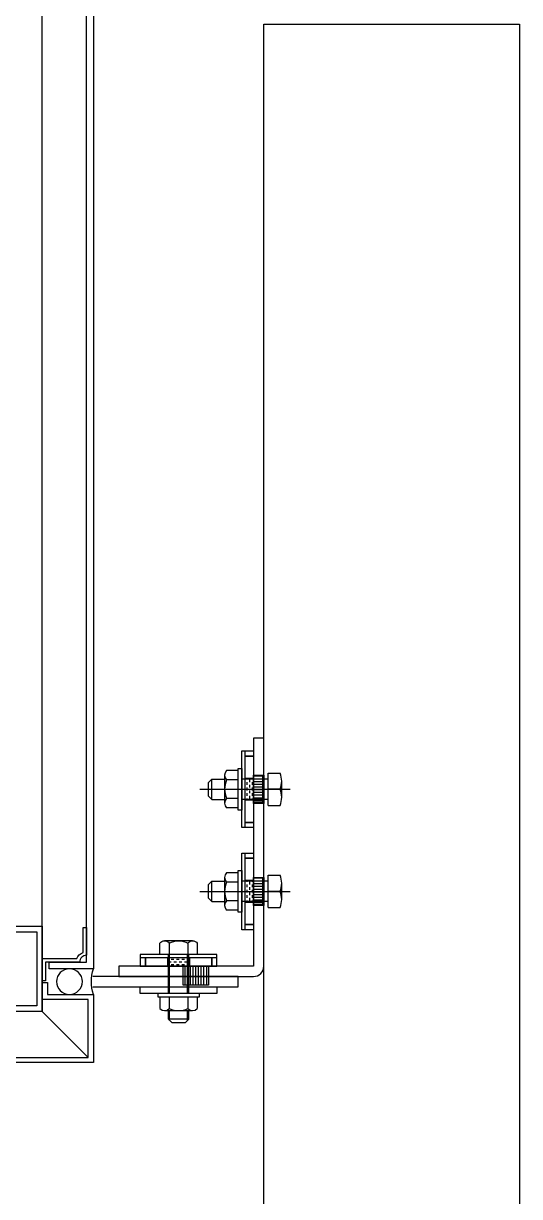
# Model space of a CAD drawing. Header units: millimetres. Extents: x 19868 to 801382, y -4805 to 85279.
# Drawn here: x 580197 to 580488, y 50420 to 51109 of the extents above; entities that cross this region are included whole.
import ezdxf

# ---------------------------------------------------------------- set-up
doc = ezdxf.new("R2010")
doc.units = ezdxf.units.MM
doc.header["$LTSCALE"] = 250
doc.linetypes.add('HID', pattern=[2.8, 1.8, -1])
doc.linetypes.add('HIDDEN', pattern=[9.525, 6.35, -3.175])
for name, color, linetype in [('-입면선1', 2, 'Continuous'), ('0-Sheet', 7, 'Continuous'), ('4', 4, 'Continuous'), ('A-ELE-4', 4, 'Continuous'), ('A-ETC-8', 8, 'Continuous'), ('A-FIN', 6, 'Continuous'), ('fastener', 1, 'Continuous'), ('S-TEEL', 4, 'Continuous')]:
    doc.layers.add(name, color=color, linetype=linetype)

# ---------------------------------------------------------------- blocks, each defined once
blk = doc.blocks.new('A$C632c858f')
at = {"layer": 'A-ETC-8'}
blk.add_arc((-2.84, 0), 24.04, 341.82483, 18.17517, dxfattribs=at)
blk.add_ellipse((34.03, 0), major_axis=(7.59, 0), ratio=0.987937, dxfattribs=at)
blk = doc.blocks.new('A$Cae507117')
at = {"layer": 'A-ETC-8'}
for points in [[(-50, 0), (-50, -50), (0, -50), (0, 0)], [(-46.8, -3.2), (-46.8, -46.8), (-3.2, -46.8), (-3.2, -3.2)]]:
    blk.add_lwpolyline(points, close=True, dxfattribs=at)
blk = doc.blocks.new('A$C7dfb73f4')
at = {"layer": '-입면선1', "linetype": 'HIDDEN', "ltscale": 0.005}
h = blk.add_hatch(dxfattribs=at)
h.set_pattern_fill('DASH', color=1, scale=0.5, angle=90)
h.set_pattern_definition([(90, (10330.2108, -2366.9048), (-1.5875, 1.5875), [1.5875, -1.5875])])
h.paths.add_polyline_path([(97, 96), (92, 96), (92, 109), (97, 109)])
h = blk.add_hatch(dxfattribs=at)
h.set_pattern_fill('DASH', color=1, scale=0.5, angle=90)
h.set_pattern_definition([(90, (10330.2108, -2426.9048), (-1.5875, 1.5875), [1.5875, -1.5875])])
h.paths.add_polyline_path([(97, 36), (92, 36), (92, 49), (97, 49)])
at = {"layer": '4', "linetype": 'HID', "lineweight": 25, "transparency": 33554687}
h = blk.add_hatch(dxfattribs=at)
h.set_pattern_fill('LINE', color=1, scale=0.5, angle=180)
h.set_pattern_definition([(0, (6095.9783, -1582.2153), (0, 1.5875), [])])
h.paths.add_polyline_path([(97, 94.81), (102.5, 94.81), (102.5, 110.19), (97, 110.19)])
h = blk.add_hatch(dxfattribs=at)
h.set_pattern_fill('LINE', color=1, scale=0.5, angle=180)
h.set_pattern_definition([(0, (6095.9783, -1642.2153), (0, 1.5875), [])])
h.paths.add_polyline_path([(97, 34.81), (102.5, 34.81), (102.5, 50.19), (97, 50.19)])
at = {"layer": '4', "linetype": 'HIDDEN', "ltscale": 0.005}
h = blk.add_hatch(dxfattribs=at)
h.set_pattern_fill('DASH', color=1, scale=0.5)
h.set_pattern_definition([(360, (7420.1095, -832.5626), (1.5875, 1.5875), [1.5875, -1.5875])])
h.paths.add_polyline_path([(59.5, -1.5), (59.5, 3.5), (46.5, 3.5), (46.5, -1.5)])
at = {"layer": '4', "linetype": 'HID', "lineweight": 25, "transparency": 33554687}
h = blk.add_hatch(dxfattribs=at)
h.set_pattern_fill('LINE', color=1, scale=0.5, angle=270)
h.set_pattern_definition([(270, (12227.3303, -389.5771), (1.5875, -7e-16), [])])
h.paths.add_polyline_path([(55.59, -1.5), (70.59, -1.5), (70.59, -12.5), (55.59, -12.5)])
at = {"layer": '-입면선1', "color": 1, "linetype": 'HIDDEN', "ltscale": 0.005, "elevation": 0}
for points in [[(92, 109), (97, 109), (97, 96), (92, 96)], [(92, 49), (97, 49), (97, 36), (92, 36)]]:
    blk.add_lwpolyline(points, close=True, dxfattribs=at)
at = {"layer": '4', "elevation": 0}
blk.add_lwpolyline([(103, -1.5), (103, 132.5), (97, 132.5), (97, -1.5), (18, -1.5), (18, -7.5), (97, -7.5, 0.414214)], format="xyb", close=True, dxfattribs=at)
for points in [[(92, 80), (90, 80), (90, 125), (92, 125), (97, 125), (97, 80), (92, 80), (92, 83), (97, 83), (92, 83), (92, 122), (97, 122), (92, 122), (92, 125)], [(92, 20), (90, 20), (90, 65), (92, 65), (97, 65), (97, 20), (92, 20), (92, 23), (97, 23), (92, 23), (92, 62), (97, 62), (92, 62), (92, 65)], [(75.5, 3.5), (75.5, 5.5), (30.5, 5.5), (30.5, 3.5), (30.5, -1.5), (75.5, -1.5), (75.5, 3.5), (72.5, 3.5), (72.5, -1.5), (72.5, 3.5), (33.5, 3.5), (33.5, -1.5), (33.5, 3.5), (30.5, 3.5)], [(2.63, -13.5), (88, -13.5), (88, -7.5), (2.63, -7.5)]]:
    blk.add_lwpolyline(points, dxfattribs=at)
at = {"layer": '4', "color": 8, "linetype": 'HID', "lineweight": 25, "elevation": 0}
for points in [[(97, 110.69), (103, 110.69), (103, 94.2), (97, 94.2)], [(97, 50.69), (103, 50.69), (103, 34.2), (97, 34.2)]]:
    blk.add_lwpolyline(points, close=True, dxfattribs=at)
at = {"layer": '4', "color": 1, "linetype": 'HID', "lineweight": 25, "elevation": 0}
for points in [[(97, 94.81), (102.5, 94.81), (102.5, 110.19), (97, 110.19)], [(97, 34.81), (102.5, 34.81), (102.5, 50.19), (97, 50.19)], [(55.59, -1.5), (70.59, -1.5), (70.59, -12.5), (55.59, -12.5)]]:
    blk.add_lwpolyline(points, close=True, dxfattribs=at)
at = {"layer": '4', "color": 1, "linetype": 'HIDDEN', "ltscale": 0.005, "elevation": 0}
blk.add_lwpolyline([(46.5, 3.5), (46.5, -1.5), (59.5, -1.5), (59.5, 3.5)], close=True, dxfattribs=at)
at = {"layer": 'fastener'}
for p, q in [((80, 110.72, 0), (80, 94.28, 0)), ((88, 113.45, 0), (81.13, 113.45, 0)), ((105.5, 112, 0), (112.5, 112, 0)), ((105.5, 93, 0), (105.5, 112, 0)), ((72.54, 108.5, 0), (70.54, 106.5, 0)), ((70.54, 98.5, 0), (70.54, 106.5, 0)), ((72.54, 96.5, 0), (72.54, 108.5, 0)), ((72.54, 108.5, 0), (80, 108.5, 0)), ((88, 107.98, 0), (81.13, 107.98, 0)), ((105.5, 108.5, 0), (90, 108.5, 0)), ((113.5, 98.25, 0), (113.5, 106.75, 0)), ((65.54, 102.5, 0), (118.5, 102.5, 0)), ((72.54, 96.5, 0), (70.54, 98.5, 0)), ((72.54, 96.5, 0), (80, 96.5, 0)), ((88, 97.02, 0), (81.13, 97.02, 0)), ((105.5, 96.5, 0), (90, 96.5, 0)), ((112.5, 102.5, 0), (105.5, 102.5, 0)), ((88, 91.55, 0), (81.13, 91.55, 0)), ((105.5, 93, 0), (112.5, 93, 0)), ((72.54, 48.5, 0), (70.54, 46.5, 0)), ((72.54, 36.5, 0), (72.54, 48.5, 0)), ((72.54, 48.5, 0), (80, 48.5, 0)), ((80, 50.72, 0), (80, 34.28, 0)), ((88, 53.45, 0), (81.13, 53.45, 0)), ((105.5, 48.5, 0), (90, 48.5, 0)), ((105.5, 52, 0), (112.5, 52, 0)), ((105.5, 33, 0), (105.5, 52, 0)), ((65.54, 42.5, 0), (118.5, 42.5, 0)), ((70.54, 38.5, 0), (70.54, 46.5, 0)), ((88, 47.98, 0), (81.13, 47.98, 0)), ((112.5, 42.5, 0), (105.5, 42.5, 0)), ((113.5, 38.25, 0), (113.5, 46.75, 0)), ((72.54, 36.5, 0), (70.54, 38.5, 0)), ((72.54, 36.5, 0), (80, 36.5, 0)), ((88, 37.02, 0), (81.13, 37.02, 0)), ((105.5, 36.5, 0), (90, 36.5, 0)), ((88, 31.55, 0), (81.13, 31.55, 0)), ((105.5, 33, 0), (112.5, 33, 0)), ((61.21, 13.5, 0), (44.79, 13.5, 0)), ((47.52, 12, 0), (47.52, 5.5, 0)), ((58.47, 12, 0), (58.47, 5.5, 0)), ((47, -17.5, 0), (47, 5.5, 0)), ((47.75, -17.5, 0), (47.75, 5.5, 0)), ((58.25, -17.5, 0), (58.25, 5.5, 0)), ((59, -17.5, 0), (59, 5.5, 0)), ((42.05, -19.5, 0), (42.05, -26.37, 0)), ((47.52, -19.5, 0), (47.52, -26.37, 0)), ((58.48, -19.5, 0), (58.48, -26.37, 0)), ((63.95, -19.5, 0), (63.95, -26.37, 0)), ((44.78, -27.5, 0), (61.22, -27.5, 0)), ((47, -32.5, 0), (47, -27.5, 0)), ((47.75, -33.25, 0), (47.75, -27.5, 0)), ((58.25, -33.25, 0), (58.25, -27.5, 0)), ((59, -32.5, 0), (59, -27.5, 0)), ((59, -32.5, 0), (47, -32.5, 0)), ((47, -32.5, 0), (49, -34.5, 0)), ((59, -32.5, 0), (57, -34.5, 0)), ((49, -34.5, 0), (57, -34.5, 0))]:
    blk.add_line(p, q, dxfattribs=at)
at = {"layer": 'fastener', "elevation": 0}
for points in [[(90, 90.25), (88, 90.25), (88, 114.75), (90, 114.75), (90, 90.25)], [(90, 30.25), (88, 30.25), (88, 54.75), (90, 54.75), (90, 30.25)]]:
    blk.add_lwpolyline(points, dxfattribs=at)
blk.add_lwpolyline([(42.05, 5.5), (42.05, 12, -0.547945), (47.52, 12, -0.273973), (58.47, 12, -0.547945), (63.95, 12), (63.95, 5.5)], format="xyb", close=True, dxfattribs=at)
blk.add_lwpolyline([(40.75, -17.5), (40.75, -19.5), (65.25, -19.5), (65.25, -17.5)], close=True, dxfattribs=at)
at = {"layer": 'fastener'}
for centre, radius, start, end in [((83.88, 110.72, 0), 3.88, 135.21641, 224.78359), ((101.72, 107.25, 0), 11.78, 336.22268, 23.77732), ((93.92, 102.5, 0), 13.92, 156.80081, 203.19919), ((83.88, 94.28, 0), 3.88, 135.21641, 224.78359), ((101.72, 97.75, 0), 11.78, 336.22268, 23.77732), ((83.88, 50.72, 0), 3.88, 135.21641, 224.78359), ((101.72, 47.25, 0), 11.78, 336.22268, 23.77732), ((93.92, 42.5, 0), 13.92, 156.80081, 203.19919), ((101.72, 37.75, 0), 11.78, 336.22268, 23.77732), ((83.88, 34.28, 0), 3.88, 135.21641, 224.78359), ((44.78, -23.62, 0), 3.88, 225.21641, 314.78359), ((53, -13.58, 0), 13.92, 246.80081, 293.19919), ((61.22, -23.62, 0), 3.88, 225.21641, 314.78359)]:
    blk.add_arc(centre, radius, start, end, dxfattribs=at)
at = {"layer": 'S-TEEL', "elevation": 0}
blk.add_lwpolyline([(75.5, -17.5), (30.5, -17.5), (30.5, -13.5), (75.5, -13.5)], close=True, dxfattribs=at)

msp = doc.modelspace()

# ---------------------------------------------------------------- linework, layer by layer
at = {"layer": '0-Sheet'}
msp.add_lwpolyline([(580061.21, 50501.93), (580235.21, 50501.93), (580235.21, 50535.93), (580208.21, 50535.93), (580208.21, 50545.93), (580211.21, 50545.93), (580211.21, 50538.93), (580238.21, 50538.93), (580238.21, 50498.93), (580061.2, 50498.93)], dxfattribs=at)
at = {"layer": 'A-ELE-4'}
msp.add_lwpolyline([(580338.21, 51108.93), (580488.21, 51108.93), (580488.21, 43688.93), (580338.21, 43688.93)], close=True, dxfattribs=at)
at = {"layer": 'A-ETC-8'}
for p, q in [((580208.21, 50528.93), (580208.21, 51178.93)), ((580208.21, 50535.93), (580208.21, 50528.93)), ((580208.21, 50528.93), (580235.21, 50501.93))]:
    msp.add_line(p, q, dxfattribs=at)
msp.add_lwpolyline([(580230.21, 50557.93), (580210.21, 50557.93), (580210.21, 50546.93), (580208.21, 50546.93), (580208.21, 50559.93), (580228.55, 50559.93, -0.226541), (580232.21, 50563.59), (580232.21, 50578.28), (580234.21, 50578.28), (580234.21, 50561.93, 0.414214)], format="xyb", close=True, dxfattribs=at)
at = {"layer": 'A-FIN'}
for points in [[(580234.21, 50557.86), (580234.21, 51129.93), (580212.21, 51129.93), (580212.21, 51129.93), (580212.21, 51133.93), (580238.21, 51133.93), (580238.21, 50553.86)], [(580238.21, 50553.93), (580212.21, 50553.93), (580212.21, 50557.93), (580234.21, 50557.93)]]:
    msp.add_lwpolyline(points, dxfattribs=at)

# ---------------------------------------------------------------- block references
at = {"layer": 'A-ETC-8', "xscale": -1}
for name, p in [('A$Cae507117', (580158.21, 50578.93)), ('A$C632c858f', (580258.21, 50546.43))]:
    msp.add_blockref(name, p, dxfattribs=at)
at = {"layer": 'S-TEEL'}
msp.add_blockref('A$C7dfb73f4', (580235.21, 50556.93), dxfattribs=at)

doc.saveas('drawing.dxf')
